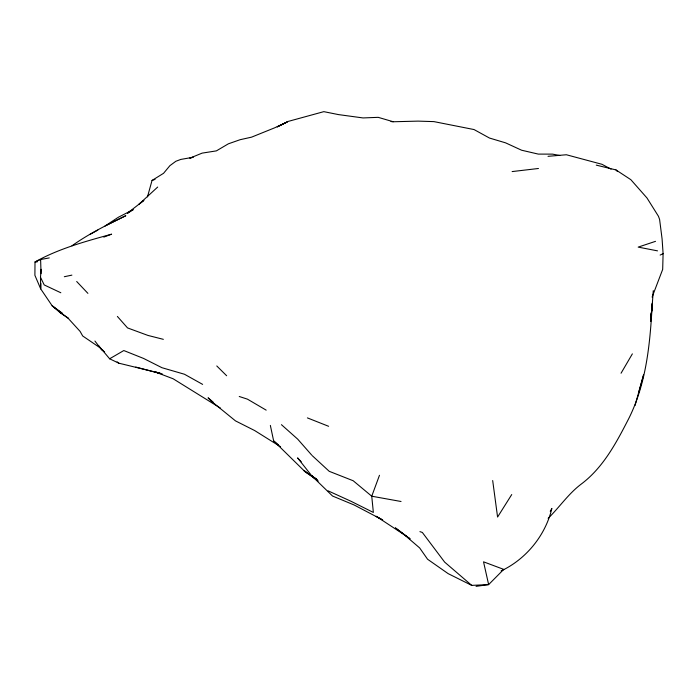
<?xml version="1.0" encoding="UTF-8"?>
<svg xmlns="http://www.w3.org/2000/svg" width="698" height="698" viewBox="0 0 698 698"><rect width="100%" height="100%" fill="white"/><g stroke="black" fill="none" stroke-linecap="round" stroke-linejoin="round"><path stroke-width="1.05" d="M40.824 283.458L40.711 288.893L52.149 305.768L60.647 313.123L68.622 318.271M41.042 273.668L40.624 259.516L49.279 257.911M596.275 165.121L615.968 169.928L630.835 179.674L646.976 197.97L658.467 216.293L659.601 219.434L662.088 238.943L663.1 253.653L662.681 269.393L652.106 297.121M653.276 290.621L652.106 306.509C649.986 344.716 646.121 383.996 628.715 418.652C616.282 442.829 603.142 467.852 580.797 484.421C568.181 494.062 559.395 507.324 548.148 518.326M103.793 237.111L111.601 234.17C85.339 241.473 58.911 248.549 35.005 261.968L34.9 275.317L40.711 288.893L40.484 277.228L41.13 269.323M650.667 320.775L650.702 321.211L652.316 303.202L651.539 310.531M650.702 321.211L652.106 306.509L651.618 310.645M651.313 312.625L650.868 316.805L651.382 312.713M559.77 155.471L552.502 154.127L538.298 154.101L521.598 150.218L505.605 142.854L489.49 138.047L474.029 129.549L433.929 121.618L418.137 121.12L393.297 121.757L378.203 117.343L363.03 117.936L338.451 114.594L323.828 111.654L288.143 121.426L277.202 126.914L287.21 121.984L274.576 127.856L251.55 137.157L240.095 139.713L228.359 143.823L216.397 150.873L202.123 153.124L189.83 158.158L193.18 157.251L180.773 159.432L175.87 161.264L169.911 165.653L163.568 173.296L152.033 180.45L147.47 196.888M638.879 391.805L643.591 374.852L635.032 405.538M379.476 475.277L371.746 496.208L373.36 512.445L350.867 501.208L328.095 490.842M550.242 511.268L551.882 508.441C545.408 535.462 526.222 559.072 501.129 570.929M621.045 373.229L632.371 353.86M511.739 494.55L497.578 517.061L492.683 480.538M157.696 187.055L139.094 204.139L143.893 200.396L127.394 213.213M71.973 245.783C88.663 233.874 107.352 224.651 125.823 215.699L104.997 226.03L118.285 217.296L133.213 209.627L127.402 213.413M98.61 345.641L109.63 358.789L123.808 350.544L143.587 358.449L161.953 367.706L184.455 374.241L202.638 384.389M90.077 234.354L97.781 230.131M660.142 255.075L663.1 253.653M40.624 259.516L35.005 261.968L37.186 261.933M152.033 180.45L155.052 179.395M655.509 241.342L638.199 247.109L657.516 250.861M64.321 276.722L71.894 275.125M476.071 586.346L488.635 584.601L503.747 569.385L483.531 561.82L488.635 584.601L471.726 585.378L448.177 573.651L427.569 559.238L419.655 547.921L402.973 533.612L395.426 527.958M512.123 171.577L538.455 168.488M548.017 156.326L566.375 154.755L601.929 164.283L611.055 169.143M390.985 121.548L393.105 121.766M160.514 373.351L118.782 363.169L109.63 358.789M135.77 367.052L162.538 374.119M163.349 339.333L147.906 335.415L127.533 327.912L117.377 316.438M159.982 373.282L154.084 371.528L173.191 378.805L220.507 408.164M239.239 396.49L247.458 399.16L266.174 410.145M419.917 531.623L422.342 532.461L444.643 562.108L471.726 585.378M307.399 417.893L328.618 426.295M60.822 292.759L44.21 284.932L40.484 277.228M94.928 341.043L101.315 349.41L103.095 350.44M280.535 446.755L254.665 430.553L235.462 420.868L210.752 400.731L208.074 397.79L213.108 402.057M100.529 348.11L82.678 335.965L80.104 331.402L68.605 318.785L52.149 305.768L62.611 313.385M316.936 479.683L305.48 472.127L273.642 440.883L270.353 425.405M309.895 474.623L303.726 470.391L318.253 481.053M311.657 475.835L316.063 478.854M316.133 478.976L311.779 475.844L297.575 457.888L301.222 461.779M406.925 536.518L376.135 516.276L382.696 519.993L354.174 505.003L332.518 496.016L311.779 475.844L317.546 480.346M408.505 537.678L410.092 538.839L395.557 528.028M101.315 349.41L104.648 352.028M117.116 361.852L118.782 363.169M273.642 440.883L278.554 444.923M281.434 424.681L297.671 439.121L311.779 455.166M312.364 455.768L329.22 471.316L353.188 480.748L371.746 496.208L401.045 501.496M216.773 365.953L226.641 375.742M76.684 281.503L87.904 293.361M615.968 169.928L617.285 171.368M59.627 311.238L60.647 313.123"/></g></svg>
